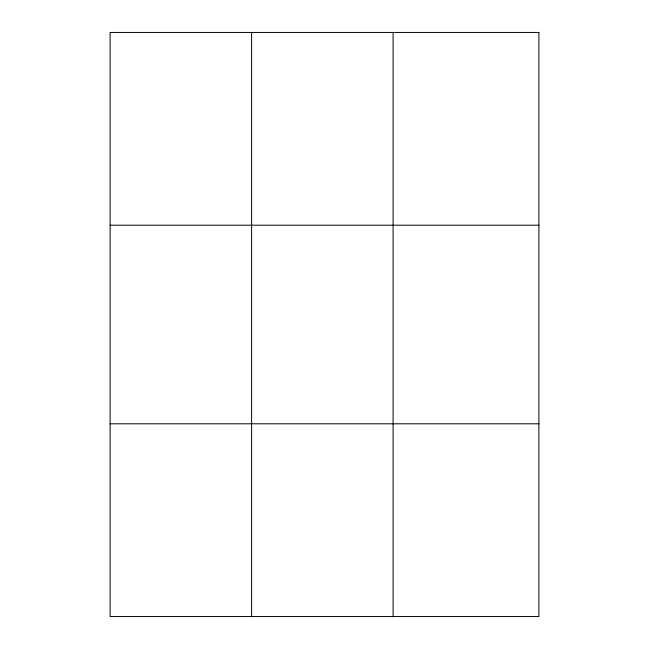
<?xml version="1.0" encoding="UTF-8"?>
<svg xmlns="http://www.w3.org/2000/svg" width="649" height="649" viewBox="0 0 649 649"><rect width="100%" height="100%" fill="white"/><g stroke="black" fill="none" stroke-linecap="round" stroke-linejoin="round"><path stroke-width="0.97" d="M251.601 616.55L251.601 32.45M393.107 616.55L393.107 32.45M110.103 225.203L538.897 225.203M110.103 423.797L538.897 423.797M538.897 32.45L538.897 616.55L110.103 616.55L110.103 32.45L538.897 32.45"/></g></svg>
